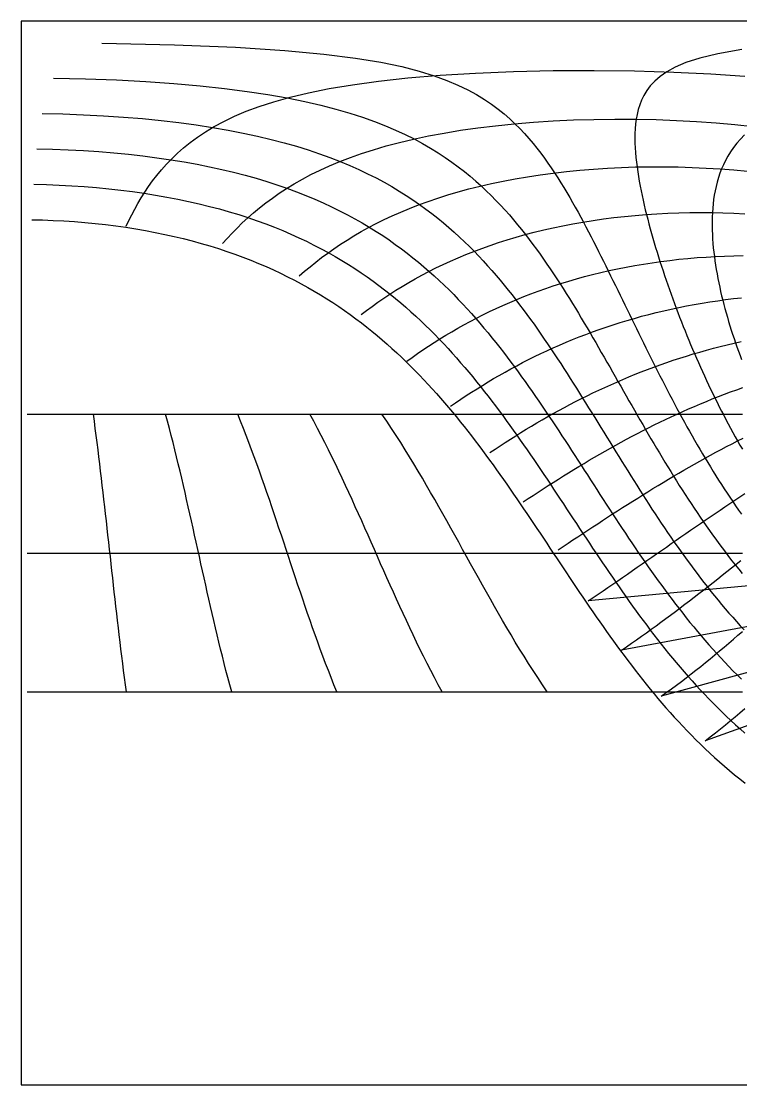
# Model space of a CAD drawing. Header units: millimetres. Extents: x -267 to 267, y -134 to 134.
# Drawn here: x -267 to -86.5, y -133.5 to 133.5 of the extents above; entities that cross this region are included whole.
import ezdxf

# ---------------------------------------------------------------- set-up
doc = ezdxf.new("R2010")
doc.units = ezdxf.units.MM
doc.layers.add('ENGRAVE', color=7, linetype='Continuous')
doc.layers.add('GUIDE', color=3, linetype='Continuous')

msp = doc.modelspace()

# ---------------------------------------------------------------- linework, layer by layer
at = {"layer": 'ENGRAVE'}
for points in [[(-246.8446, 128.0543), (-228.5931, 127.6342), (-213.2766, 126.994), (-200.9205, 126.1911), (-191.0722, 125.273), (-183.1893, 124.274), (-176.8024, 123.2178), (-171.5483, 122.1202), (-167.1572, 120.9923), (-163.4312, 119.8416), (-160.2247, 118.6735), (-157.4292, 117.4919), (-154.9635, 116.2996), (-152.7656, 115.0989), (-150.7874, 113.8914), (-148.9917, 112.6784), (-147.3489, 111.4608), (-145.8351, 110.2394), (-144.4313, 109.0151), (-143.1218, 107.7881), (-141.8938, 106.5592), (-140.7365, 105.3285), (-139.6409, 104.0964), (-138.5996, 102.8631), (-137.6061, 101.629), (-136.6549, 100.3943), (-135.7413, 99.159), (-134.8613, 97.9233), (-134.0112, 96.6875), (-133.1881, 95.4516), (-132.3891, 94.2158), (-131.6119, 92.9801), (-130.8545, 91.7446), (-130.1148, 90.5095), (-129.3913, 89.2748), (-128.6823, 88.0406), (-127.9867, 86.807), (-127.3032, 85.5741), (-126.6306, 84.3419), (-125.9679, 83.1104), (-125.3144, 81.8798), (-124.6691, 80.6501), (-124.0312, 79.4214), (-123.4001, 78.1937), (-122.7752, 76.9671), (-122.1558, 75.7417), (-121.5414, 74.5174), (-120.9315, 73.2944), (-120.3256, 72.0727), (-119.7232, 70.8523), (-119.124, 69.6333), (-118.5276, 68.4159), (-117.9336, 67.1999), (-117.3416, 65.9855), (-116.7514, 64.7727), (-116.1626, 63.5616), (-115.5749, 62.3523), (-114.9881, 61.1447), (-114.4018, 59.939), (-113.8159, 58.7352), (-113.2301, 57.5333), (-112.6442, 56.3335), (-112.0579, 55.1357), (-111.471, 53.94), (-110.8833, 52.7466), (-110.2946, 51.5554), (-109.7047, 50.3665), (-109.1134, 49.18), (-108.5206, 47.9959), (-107.926, 46.8143), (-107.3295, 45.6353), (-106.7309, 44.4589), (-106.13, 43.2852), (-105.5266, 42.1143), (-104.9207, 40.9463), (-104.3119, 39.7811), (-103.7003, 38.619), (-103.0855, 37.4599), (-102.4675, 36.3039), (-101.8461, 35.1512), (-101.2212, 34.0018), (-100.5925, 32.8557), (-99.9599, 31.7131), (-99.3233, 30.5741), (-98.6826, 29.4387), (-98.0375, 28.307), (-97.3879, 27.1791), (-96.7337, 26.0552), (-96.0747, 24.9352), (-95.4108, 23.8194), (-94.7418, 22.7077), (-94.0675, 21.6004), (-93.3879, 20.4974), (-92.7027, 19.399), (-92.0118, 18.3052), (-91.3151, 17.2161), (-90.6124, 16.1319), (-89.9035, 15.0526), (-89.1882, 13.9784), (-88.4665, 12.9094), (-87.7382, 11.8458), (-87.0031, 10.7876), (-86.261, 9.735)], [(-86.2102, 126.4508), (-92.2507, 125.3781), (-96.7653, 124.2695), (-100.2132, 123.1367), (-102.8947, 121.9869), (-105.0107, 120.8249), (-106.6991, 119.6537), (-108.0575, 118.4757), (-109.1562, 117.2924), (-110.0472, 116.1051), (-110.7697, 114.9145), (-111.3535, 113.7214), (-111.8219, 112.5264), (-112.1932, 111.3298), (-112.4822, 110.1321), (-112.7005, 108.9334), (-112.8579, 107.7341), (-112.9623, 106.5343), (-113.0203, 105.3343), (-113.0374, 104.1341), (-113.0182, 102.9339), (-112.9667, 101.7339), (-112.8863, 100.5341), (-112.7797, 99.3346), (-112.6496, 98.1355), (-112.4981, 96.9369), (-112.327, 95.7389), (-112.138, 94.5415), (-111.9324, 93.3449), (-111.7117, 92.149), (-111.4768, 90.954), (-111.2289, 89.7599), (-110.9686, 88.5667), (-110.6969, 87.3746), (-110.4144, 86.1835), (-110.1217, 84.9935), (-109.8194, 83.8047), (-109.508, 82.6172), (-109.1879, 81.4309), (-108.8595, 80.246), (-108.5232, 79.0624), (-108.1793, 77.8803), (-107.8281, 76.6996), (-107.4698, 75.5205), (-107.1047, 74.343), (-106.733, 73.1671), (-106.3548, 71.9929), (-105.9704, 70.8205), (-105.5798, 69.6498), (-105.1833, 68.481), (-104.7809, 67.3141), (-104.3727, 66.1491), (-103.9588, 64.9862), (-103.5394, 63.8253), (-103.1145, 62.6665), (-102.684, 61.51), (-102.2482, 60.3556), (-101.807, 59.2036), (-101.3605, 58.0538), (-100.9086, 56.9066), (-100.4515, 55.7617), (-99.989, 54.6195), (-99.5213, 53.4798), (-99.0483, 52.3428), (-98.5701, 51.2085), (-98.0865, 50.077), (-97.5976, 48.9483), (-97.1035, 47.8226), (-96.6039, 46.6999), (-96.099, 45.5803), (-95.5887, 44.4638), (-95.073, 43.3506), (-94.5517, 42.2406), (-94.025, 41.134), (-93.4927, 40.0308), (-92.9547, 38.9312), (-92.4111, 37.8352), (-91.8617, 36.7429), (-91.3066, 35.6544), (-90.7457, 34.5697), (-90.1788, 33.489), (-89.6059, 32.4123), (-89.0271, 31.3398), (-88.4421, 30.2715), (-87.8509, 29.2075), (-87.2534, 28.1479), (-86.6497, 27.0929), (-86.0395, 26.0425)], [(-240.6866, 82.042), (-240.0077, 83.4756), (-239.2937, 84.9065), (-238.5413, 86.3346), (-237.7471, 87.7595), (-236.9071, 89.181), (-236.0167, 90.5987), (-235.0711, 92.0122), (-234.0644, 93.421), (-232.9902, 94.8247), (-231.8412, 96.2226), (-230.6089, 97.6142), (-229.2837, 98.9985), (-227.8545, 100.3748), (-226.3084, 101.7419), (-224.6306, 103.0987), (-222.8039, 104.4436), (-220.8082, 105.775), (-218.6201, 107.0907), (-216.212, 108.3884), (-213.552, 109.6651), (-210.6025, 110.9172), (-207.3198, 112.1405), (-203.6534, 113.3295), (-199.5456, 114.4781), (-194.9315, 115.5782), (-189.741, 116.6206), (-183.9017, 117.5939), (-177.3461, 118.4845), (-170.0224, 119.2771), (-161.9106, 119.9544), (-153.0422, 120.4983), (-143.5181, 120.8918), (-133.5177, 121.1203), (-123.2886, 121.1748), (-113.1146, 121.0529), (-103.2707, 120.7598), (-93.981, 120.3068), (-85.3947, 119.7096)], [(-258.9162, 119.2415), (-250.923, 119.0657), (-243.1701, 118.7775), (-235.7505, 118.3833), (-228.7311, 117.891), (-222.1522, 117.3098), (-216.0305, 116.6487), (-210.3637, 115.9169), (-205.1358, 115.1228), (-200.3219, 114.2743), (-195.8921, 113.3781), (-191.8145, 112.4405), (-188.0571, 111.4669), (-184.5891, 110.4618), (-181.3818, 109.4292), (-178.4088, 108.3727), (-175.646, 107.2951), (-173.0719, 106.1991), (-170.6672, 105.0868), (-168.4148, 103.9602), (-166.2994, 102.821), (-164.3075, 101.6704), (-162.4271, 100.5099), (-160.6474, 99.3406), (-158.959, 98.1633), (-157.3534, 96.9789), (-155.8232, 95.7883), (-154.3616, 94.592), (-152.9626, 93.3906), (-151.6209, 92.1847), (-150.3315, 90.9748), (-149.0902, 89.7612), (-147.8929, 88.5445), (-146.7363, 87.3248), (-145.6169, 86.1026), (-144.5321, 84.8781), (-143.479, 83.6516), (-142.4553, 82.4233), (-141.4588, 81.1935), (-140.4874, 79.9624), (-139.5393, 78.7301), (-138.6129, 77.4968), (-137.7064, 76.2628), (-136.8186, 75.0281), (-135.9481, 73.7929), (-135.0935, 72.5573), (-134.2539, 71.3215), (-133.4281, 70.0856), (-132.6152, 68.8498), (-131.8142, 67.614), (-131.0242, 66.3785), (-130.2445, 65.1433), (-129.4744, 63.9086), (-128.713, 62.6743), (-127.9598, 61.4407), (-127.214, 60.2078), (-126.4752, 58.9758), (-125.7428, 57.7445), (-125.0162, 56.5143), (-124.2949, 55.2851), (-123.5784, 54.0571), (-122.8664, 52.8302), (-122.1583, 51.6047), (-121.4538, 50.3805), (-120.7525, 49.1577), (-120.0539, 47.9365), (-119.3577, 46.7169), (-118.6636, 45.499), (-117.9712, 44.2828), (-117.2803, 43.0684), (-116.5904, 41.856), (-115.9013, 40.6455), (-115.2127, 39.4371), (-114.5243, 38.2308), (-113.8358, 37.0268), (-113.147, 35.825), (-112.4575, 34.6256), (-111.7672, 33.4287), (-111.0758, 32.2343), (-110.383, 31.0426), (-109.6886, 29.8535), (-108.9923, 28.6673), (-108.2939, 27.4839), (-107.5932, 26.3036), (-106.8899, 25.1262), (-106.1838, 23.9521), (-105.4748, 22.7812), (-104.7625, 21.6136), (-104.0467, 20.4495), (-103.3272, 19.2889), (-102.6039, 18.132), (-101.8764, 16.9789), (-101.1446, 15.8295), (-100.4082, 14.6842), (-99.6671, 13.5429), (-98.9209, 12.4059), (-98.1696, 11.2731), (-97.4129, 10.1448), (-96.6505, 9.021), (-95.8822, 7.9019), (-95.1079, 6.7876), (-94.3273, 5.6782), (-93.5402, 4.5739), (-92.7463, 3.4749), (-91.9455, 2.3811), (-91.1376, 1.2929), (-90.3222, 0.2103), (-89.4992, -0.8665), (-88.6684, -1.9373), (-87.8296, -3.0021), (-86.9824, -4.0605), (-86.1268, -5.1126)], [(-261.7887, 110.3612), (-256.5739, 110.2471), (-251.4219, 110.0582), (-246.361, 109.7963), (-241.4163, 109.4638), (-236.6091, 109.0636), (-231.9561, 108.5989), (-227.4702, 108.0734), (-223.16, 107.4907), (-219.0301, 106.8547), (-215.0822, 106.169), (-211.3152, 105.4374), (-207.7256, 104.6634), (-204.3083, 103.8504), (-201.057, 103.0014), (-197.9646, 102.1196), (-195.0231, 101.2076), (-192.2247, 100.268), (-189.5611, 99.303), (-187.0244, 98.3149), (-184.6068, 97.3056), (-182.3006, 96.2769), (-180.0987, 95.2304), (-177.9942, 94.1675), (-175.9807, 93.0897), (-174.0521, 91.9982), (-172.2026, 90.8941), (-170.4271, 89.7783), (-168.7205, 88.6519), (-167.0783, 87.5158), (-165.4961, 86.3706), (-163.97, 85.2171), (-162.4962, 84.0559), (-161.0714, 82.8877), (-159.6923, 81.713), (-158.3561, 80.5323), (-157.0599, 79.3462), (-155.8011, 78.1549), (-154.5775, 76.9589), (-153.3868, 75.7587), (-152.2269, 74.5545), (-151.0959, 73.3466), (-149.9921, 72.1354), (-148.9137, 70.9212), (-147.8592, 69.7041), (-146.8271, 68.4846), (-145.8161, 67.2626), (-144.8248, 66.0386), (-143.8521, 64.8127), (-142.8969, 63.5851), (-141.958, 62.356), (-141.0344, 61.1256), (-140.1253, 59.8939), (-139.2297, 58.6613), (-138.3468, 57.4278), (-137.4757, 56.1935), (-136.6158, 54.9587), (-135.7663, 53.7234), (-134.9265, 52.4878), (-134.0958, 51.252), (-133.2735, 50.0161), (-132.4591, 48.7802), (-131.652, 47.5445), (-130.8516, 46.309), (-130.0576, 45.074), (-129.2692, 43.8393), (-128.4862, 42.6053), (-127.708, 41.3719), (-126.9342, 40.1393), (-126.1643, 38.9075), (-125.398, 37.6767), (-124.6349, 36.447), (-123.8745, 35.2185), (-123.1166, 33.9911), (-122.3607, 32.7652), (-121.6065, 31.5406), (-120.8537, 30.3176), (-120.1019, 29.0962), (-119.3508, 27.8766), (-118.6001, 26.6587), (-117.8495, 25.4428), (-117.0986, 24.2288), (-116.3472, 23.017), (-115.5949, 21.8073), (-114.8416, 20.5999), (-114.0868, 19.395), (-113.3303, 18.1925), (-112.5719, 16.9926), (-111.8112, 15.7954), (-111.0479, 14.601), (-110.2819, 13.4095), (-109.5128, 12.221), (-108.7403, 11.0356), (-107.9642, 9.8535), (-107.1842, 8.6747), (-106.4001, 7.4994), (-105.6115, 6.3277), (-104.8182, 5.1597), (-104.0199, 3.9955), (-103.2164, 2.8352), (-102.4074, 1.6791), (-101.5926, 0.5272), (-100.7717, -0.6203), (-99.9445, -1.7634), (-99.1106, -2.9018), (-98.2699, -4.0354), (-97.422, -5.164), (-96.5666, -6.2876), (-95.7035, -7.4059), (-94.8324, -8.5187), (-93.953, -9.626), (-93.0649, -10.7275), (-92.1679, -11.8231), (-91.2618, -12.9125), (-90.3462, -13.9956), (-89.4207, -15.0722), (-88.4852, -16.1421), (-87.5393, -17.2051), (-86.5827, -18.261), (-85.615, -19.3095)], [(-216.4975, 77.6985), (-215.3401, 79.0068), (-214.1342, 80.3072), (-212.8763, 81.5992), (-211.5628, 82.882), (-210.1897, 84.155), (-208.7527, 85.4173), (-207.2473, 86.6681), (-205.6683, 87.9064), (-204.0106, 89.1312), (-202.2682, 90.3413), (-200.435, 91.5354), (-198.5043, 92.7121), (-196.4689, 93.8699), (-194.3215, 95.0071), (-192.0539, 96.1217), (-189.6579, 97.2116), (-187.1247, 98.2746), (-184.4455, 99.3082), (-181.6113, 100.3096), (-178.6132, 101.2757), (-175.4427, 102.2034), (-172.0921, 103.089), (-168.5547, 103.9289), (-164.8253, 104.719), (-160.901, 105.455), (-156.7815, 106.1327), (-152.4701, 106.7476), (-147.974, 107.2952), (-143.3046, 107.7713), (-138.4787, 108.1719), (-133.5177, 108.4932), (-128.4476, 108.7323), (-123.2988, 108.8867), (-118.1047, 108.9548), (-112.9004, 108.9359), (-107.7216, 108.8302), (-102.6031, 108.6389), (-97.5768, 108.3638), (-92.6714, 108.0077), (-87.911, 107.5739), (-83.3151, 107.0663)], [(-85.5311, 104.9753), (-86.5507, 103.9271), (-87.4682, 102.8716), (-88.293, 101.8096), (-89.0337, 100.7417), (-89.6975, 99.6688), (-90.2911, 98.5914), (-90.8204, 97.51), (-91.2907, 96.4251), (-91.7067, 95.3371), (-92.0727, 94.2464), (-92.3923, 93.1535), (-92.669, 92.0584), (-92.906, 90.9617), (-93.1059, 89.8635), (-93.2713, 88.7641), (-93.4045, 87.6637), (-93.5076, 86.5626), (-93.5825, 85.4608), (-93.6307, 84.3586), (-93.6541, 83.2563), (-93.6538, 82.1538), (-93.6314, 81.0514), (-93.5879, 79.9492), (-93.5244, 78.8474), (-93.4421, 77.746), (-93.3417, 76.6453), (-93.2241, 75.5453), (-93.0902, 74.4461), (-92.9407, 73.3479), (-92.7762, 72.2507), (-92.5973, 71.1546), (-92.4046, 70.0598), (-92.1987, 68.9664), (-91.9799, 67.8744), (-91.7489, 66.7839), (-91.5059, 65.6951), (-91.2514, 64.608), (-90.9856, 63.5227), (-90.7091, 62.4392), (-90.4219, 61.3578), (-90.1246, 60.2784), (-89.8171, 59.2012), (-89.5, 58.1262), (-89.1733, 57.0535), (-88.8372, 55.9832), (-88.492, 54.9154), (-88.1378, 53.8502), (-87.7747, 52.7876), (-87.403, 51.7278), (-87.0228, 50.6708), (-86.6341, 49.6167), (-86.2371, 48.5656)], [(-263.0927, 101.4695), (-259.1629, 101.3837), (-255.2584, 101.2411), (-251.3914, 101.0426), (-247.5729, 100.7891), (-243.8134, 100.482), (-240.122, 100.1227), (-236.5068, 99.713), (-232.9743, 99.2545), (-229.53, 98.7494), (-226.1783, 98.1996), (-222.9219, 97.6072), (-219.7631, 96.9743), (-216.7025, 96.303), (-213.7404, 95.5954), (-210.8761, 94.8534), (-208.1082, 94.0792), (-205.4349, 93.2745), (-202.8539, 92.4411), (-200.3626, 91.581), (-197.958, 90.6956), (-195.6372, 89.7866), (-193.3969, 88.8555), (-191.2339, 87.9037), (-189.145, 86.9324), (-187.1268, 85.943), (-185.1762, 84.9365), (-183.29, 83.9141), (-181.465, 82.8768), (-179.6984, 81.8256), (-177.9873, 80.7612), (-176.3288, 79.6847), (-174.7204, 78.5966), (-173.1594, 77.4979), (-171.6435, 76.389), (-170.1703, 75.2708), (-168.7376, 74.1437), (-167.3434, 73.0083), (-165.9855, 71.8652), (-164.6622, 70.7148), (-163.3716, 69.5576), (-162.1121, 68.394), (-160.8819, 67.2245), (-159.6797, 66.0493), (-158.5038, 64.869), (-157.353, 63.6837), (-156.2259, 62.4938), (-155.1212, 61.2996), (-154.0379, 60.1015), (-152.9747, 58.8996), (-151.9306, 57.6942), (-150.9046, 56.4857), (-149.8957, 55.274), (-148.903, 54.0597), (-147.9257, 52.8427), (-146.9628, 51.6233), (-146.0136, 50.4018), (-145.0773, 49.1783), (-144.1533, 47.9529), (-143.2407, 46.7258), (-142.339, 45.4973), (-141.4474, 44.2674), (-140.5654, 43.0363), (-139.6925, 41.8041), (-138.8279, 40.571), (-137.9713, 39.3372), (-137.1219, 38.1027), (-136.2795, 36.8676), (-135.4434, 35.6322), (-134.6131, 34.3965), (-133.7883, 33.1607), (-132.9685, 31.9248), (-132.1533, 30.6889), (-131.3421, 29.4533), (-130.5348, 28.218), (-129.7307, 26.9831), (-128.9296, 25.7487), (-128.131, 24.5149), (-127.3347, 23.2819), (-126.5401, 22.0497), (-125.7471, 20.8184), (-124.9552, 19.5882), (-124.1641, 18.3592), (-123.3734, 17.1314), (-122.5829, 15.905), (-121.7921, 14.68), (-121.0008, 13.4567), (-120.2087, 12.235), (-119.4154, 11.0152), (-118.6206, 9.7972), (-117.8239, 8.5813), (-117.0252, 7.3674), (-116.224, 6.1559), (-115.4201, 4.9467), (-114.6131, 3.7399), (-113.8028, 2.5358), (-112.9887, 1.3344), (-112.1707, 0.1358), (-111.3484, -1.0599), (-110.5214, -2.2524), (-109.6896, -3.4417), (-108.8524, -4.6277), (-108.0097, -5.8101), (-107.161, -6.989), (-106.3062, -8.164), (-105.4448, -9.3351), (-104.5765, -10.5022), (-103.7009, -11.665), (-102.8178, -12.8234), (-101.9268, -13.9773), (-101.0275, -15.1264), (-100.1196, -16.2706), (-99.2028, -17.4098), (-98.2766, -18.5437), (-97.3407, -19.6721), (-96.3947, -20.7949), (-95.4383, -21.9118), (-94.4711, -23.0227), (-93.4926, -24.1273), (-92.5026, -25.2254), (-91.5005, -26.3168), (-90.4861, -27.4012), (-89.4588, -28.4785), (-88.4183, -29.5483), (-87.3642, -30.6104), (-86.2961, -31.6645)], [(-197.282, 69.5659), (-195.9389, 70.7368), (-194.5547, 71.8967), (-193.1274, 73.0451), (-191.655, 74.1813), (-190.1351, 75.3045), (-188.5655, 76.414), (-186.9439, 77.5089), (-185.2678, 78.5883), (-183.5348, 79.6513), (-181.7423, 80.6968), (-179.8876, 81.7238), (-177.9683, 82.7312), (-175.9817, 83.7177), (-173.9251, 84.682), (-171.7961, 85.6228), (-169.5921, 86.5388), (-167.311, 87.4282), (-164.9505, 88.2897), (-162.5088, 89.1215), (-159.9842, 89.922), (-157.3756, 90.6893), (-154.6822, 91.4216), (-151.9037, 92.1172), (-149.0405, 92.774), (-146.0936, 93.3902), (-143.0648, 93.9638), (-139.9567, 94.493), (-136.7729, 94.9759), (-133.5177, 95.4108), (-130.1966, 95.796), (-126.8159, 96.1299), (-123.3828, 96.4112), (-119.9053, 96.6387), (-116.3924, 96.8113), (-112.8534, 96.9283), (-109.2983, 96.9891), (-105.7372, 96.9935), (-102.1805, 96.9414), (-98.6384, 96.8331), (-95.1208, 96.669), (-91.6373, 96.45), (-88.1968, 96.1769), (-84.8074, 95.8511)], [(-263.8501, 92.5738), (-260.6713, 92.5044), (-257.5052, 92.389), (-254.3582, 92.228), (-251.2361, 92.022), (-248.1445, 91.7715), (-245.0886, 91.4774), (-242.0733, 91.1407), (-239.1029, 90.7623), (-236.1812, 90.3433), (-233.3116, 89.885), (-230.4968, 89.3886), (-227.7391, 88.8553), (-225.0404, 88.2865), (-222.4021, 87.6836), (-219.8251, 87.0479), (-217.31, 86.3807), (-214.8568, 85.6834), (-212.4655, 84.9573), (-210.1356, 84.2037), (-207.8665, 83.4239), (-205.6572, 82.6191), (-203.5066, 81.7905), (-201.4136, 80.9393), (-199.3766, 80.0666), (-197.3943, 79.1734), (-195.4652, 78.2609), (-193.5875, 77.3299), (-191.7598, 76.3813), (-189.9802, 75.4162), (-188.2472, 74.4354), (-186.5591, 73.4396), (-184.9142, 72.4297), (-183.3109, 71.4063), (-181.7476, 70.3702), (-180.2227, 69.3221), (-178.7347, 68.2625), (-177.2821, 67.192), (-175.8634, 66.1113), (-174.4772, 65.0209), (-173.1221, 63.9212), (-171.7968, 62.8127), (-170.5, 61.6959), (-169.2306, 60.5713), (-167.9872, 59.4392), (-166.7688, 58.3001), (-165.5743, 57.1543), (-164.4025, 56.0021), (-163.2525, 54.844), (-162.1233, 53.6801), (-161.014, 52.5109), (-159.9235, 51.3366), (-158.8511, 50.1575), (-157.7959, 48.9739), (-156.7571, 47.786), (-155.734, 46.594), (-154.7257, 45.3982), (-153.7315, 44.1988), (-152.7508, 42.996), (-151.7829, 41.7901), (-150.8271, 40.5811), (-149.8829, 39.3694), (-148.9495, 38.155), (-148.0265, 36.9383), (-147.1132, 35.7192), (-146.2092, 34.4981), (-145.3138, 33.275), (-144.4266, 32.0501), (-143.5471, 30.8235), (-142.6748, 29.5955), (-141.8093, 28.3661), (-140.95, 27.1355), (-140.0966, 25.9038), (-139.2485, 24.6711), (-138.4055, 23.4376), (-137.567, 22.2035), (-136.7326, 20.9687), (-135.9021, 19.7335), (-135.0749, 18.4979), (-134.2507, 17.2621), (-133.4291, 16.0262), (-132.6098, 14.7903), (-131.7924, 13.5546), (-130.9766, 12.3191), (-130.1619, 11.0839), (-129.348, 9.8492), (-128.5346, 8.6151), (-127.7214, 7.3817), (-126.908, 6.1491), (-126.094, 4.9174), (-125.2791, 3.6868), (-124.463, 2.4573), (-123.6454, 1.229), (-122.8258, 0.0022), (-122.004, -1.2232), (-121.1797, -2.447), (-120.3524, -3.669), (-119.5219, -4.8891), (-118.6877, -6.1073), (-117.8496, -7.3234), (-117.0073, -8.5372), (-116.1602, -9.7487), (-115.3082, -10.9576), (-114.4508, -12.1639), (-113.5876, -13.3674), (-112.7183, -14.568), (-111.8426, -15.7656), (-110.96, -16.9599), (-110.0701, -18.1508), (-109.1726, -19.3382), (-108.2671, -20.5218), (-107.3531, -21.7016), (-106.4303, -22.8774), (-105.4981, -24.0489), (-104.5563, -25.2161), (-103.6043, -26.3786), (-102.6416, -27.5363), (-101.668, -28.689), (-100.6828, -29.8365), (-99.6856, -30.9786), (-98.6759, -32.115), (-97.6532, -33.2456), (-96.6171, -34.37), (-95.5669, -35.488), (-94.5022, -36.5994), (-93.4225, -37.7039), (-92.3271, -38.8012), (-91.2156, -39.891), (-90.0873, -40.973), (-88.9418, -42.047), (-87.7783, -43.1125), (-86.5964, -44.1694), (-85.3953, -45.2171)], [(-181.7589, 59.849), (-180.3769, 60.8991), (-178.9649, 61.938), (-177.5219, 62.9649), (-176.0469, 63.9793), (-174.5388, 64.9807), (-172.9964, 65.9684), (-171.4188, 66.9418), (-169.8046, 67.9002), (-168.153, 68.8429), (-166.4628, 69.7693), (-164.733, 70.6784), (-162.9624, 71.5697), (-161.1503, 72.4422), (-159.2956, 73.295), (-157.3975, 74.1275), (-155.4552, 74.9385), (-153.468, 75.7273), (-151.4354, 76.4928), (-149.3568, 77.2342), (-147.2321, 77.9503), (-145.0609, 78.6402), (-142.8434, 79.3029), (-140.5798, 79.9373), (-138.2705, 80.5425), (-135.9162, 81.1173), (-133.5177, 81.6608), (-131.0763, 82.172), (-128.5934, 82.6498), (-126.0707, 83.0932), (-123.5102, 83.5015), (-120.9143, 83.8736), (-118.2855, 84.2088), (-115.6266, 84.5063), (-112.9409, 84.7654), (-110.2316, 84.9855), (-107.5024, 85.1659), (-104.757, 85.3064), (-101.9994, 85.4065), (-99.2337, 85.466), (-96.4639, 85.4847), (-93.6943, 85.4626), (-90.9291, 85.3997), (-88.1723, 85.2962), (-85.4282, 85.1523)], [(-264.354, 83.6763), (-261.6764, 83.6179), (-259.0061, 83.5206), (-256.3467, 83.3848), (-253.7018, 83.2108), (-251.0747, 82.9988), (-248.4686, 82.7495), (-245.8866, 82.4634), (-243.3314, 82.141), (-240.8056, 81.7832), (-238.3115, 81.3906), (-235.8515, 80.964), (-233.4272, 80.5042), (-231.0403, 80.0122), (-228.6923, 79.4888), (-226.3842, 78.9349), (-224.1171, 78.3515), (-221.8916, 77.7396), (-219.7083, 77.0999), (-217.5674, 76.4336), (-215.4691, 75.7416), (-213.4135, 75.0247), (-211.4003, 74.2839), (-209.4291, 73.5202), (-207.4997, 72.7343), (-205.6115, 71.9273), (-203.7639, 71.0999), (-201.9561, 70.2529), (-200.1875, 69.3872), (-198.4572, 68.5035), (-196.7643, 67.6026), (-195.1079, 66.6852), (-193.4872, 65.752), (-191.9011, 64.8037), (-190.3487, 63.8409), (-188.8291, 62.8643), (-187.3412, 61.8744), (-185.884, 60.8719), (-184.4566, 59.8572), (-183.0581, 58.831), (-181.6874, 57.7937), (-180.3436, 56.7457), (-179.0258, 55.6877), (-177.7331, 54.62), (-176.4646, 53.543), (-175.2194, 52.4572), (-173.9967, 51.3629), (-172.7956, 50.2605), (-171.6153, 49.1504), (-170.455, 48.033), (-169.3139, 46.9085), (-168.1914, 45.7772), (-167.0866, 44.6396), (-165.9989, 43.4958), (-164.9275, 42.3461), (-163.8718, 41.1909), (-162.8312, 40.0304), (-161.8049, 38.8647), (-160.7924, 37.6943), (-159.7931, 36.5192), (-158.8065, 35.3397), (-157.8318, 34.156), (-156.8687, 32.9684), (-155.9165, 31.777), (-154.9747, 30.582), (-154.0428, 29.3836), (-153.1204, 28.1819), (-152.207, 26.9773), (-151.302, 25.7697), (-150.405, 24.5594), (-149.5156, 23.3466), (-148.6333, 22.1313), (-147.7577, 20.9138), (-146.8884, 19.6942), (-146.025, 18.4726), (-145.167, 17.2491), (-144.3141, 16.024), (-143.4659, 14.7973), (-142.622, 13.5691), (-141.782, 12.3397), (-140.9456, 11.109), (-140.1123, 9.8773), (-139.2819, 8.6447), (-138.4539, 7.4113), (-137.628, 6.1771), (-136.8038, 4.9424), (-135.9811, 3.7072), (-135.1594, 2.4717), (-134.3384, 1.2359), (-133.5177, 0), (-132.697, -1.2359), (-131.876, -2.4717), (-131.0543, -3.7072), (-130.2315, -4.9424), (-129.4074, -6.1771), (-128.5815, -7.4113), (-127.7535, -8.6447), (-126.923, -9.8773), (-126.0898, -11.109), (-125.2533, -12.3397), (-124.4134, -13.5691), (-123.5694, -14.7973), (-122.7212, -16.024), (-121.8684, -17.2491), (-121.0104, -18.4726), (-120.147, -19.6942), (-119.2777, -20.9138), (-118.4021, -22.1313), (-117.5198, -23.3466), (-116.6304, -24.5594), (-115.7334, -25.7697), (-114.8284, -26.9773), (-113.9149, -28.1819), (-112.9925, -29.3836), (-112.0607, -30.582), (-111.1189, -31.777), (-110.1667, -32.9684), (-109.2035, -34.156), (-108.2289, -35.3397), (-107.2422, -36.5192), (-106.2429, -37.6943), (-105.2305, -38.8647), (-104.2042, -40.0304), (-103.1636, -41.1909), (-102.1079, -42.3461), (-101.0365, -43.4958), (-99.9488, -44.6396), (-98.844, -45.7772), (-97.7214, -46.9085), (-96.5804, -48.033), (-95.4201, -49.1504), (-94.2398, -50.2605), (-93.0387, -51.3629), (-91.816, -52.4572), (-90.5708, -53.543), (-89.3023, -54.62), (-88.0096, -55.6877), (-86.6918, -56.7457), (-85.348, -57.7937)], [(-170.3053, 48.1424), (-168.966, 49.1082), (-167.6068, 50.0643), (-166.2271, 51.0101), (-164.8264, 51.9454), (-163.404, 52.8696), (-161.9594, 53.7824), (-160.4921, 54.6833), (-159.0014, 55.5719), (-157.4868, 56.4476), (-155.9478, 57.31), (-154.3838, 58.1586), (-152.7943, 58.9929), (-151.1789, 59.8123), (-149.5371, 60.6163), (-147.8685, 61.4044), (-146.1727, 62.176), (-144.4494, 62.9305), (-142.6982, 63.6673), (-140.9189, 64.3858), (-139.1113, 65.0854), (-137.2752, 65.7655), (-135.4107, 66.4255), (-133.5177, 67.0647), (-131.5963, 67.6825), (-129.6466, 68.2783), (-127.669, 68.8515), (-125.6637, 69.4013), (-123.6312, 69.9272), (-121.5721, 70.4285), (-119.487, 70.9047), (-117.3767, 71.3551), (-115.2421, 71.7791), (-113.0841, 72.1763), (-110.9039, 72.546), (-108.7027, 72.8877), (-106.4818, 73.201), (-104.2426, 73.4853), (-101.9867, 73.7403), (-99.7158, 73.9656), (-97.4315, 74.1607), (-95.1356, 74.3255), (-92.8301, 74.4597), (-90.5168, 74.5629), (-88.1977, 74.6352), (-85.875, 74.6763)], [(-159.3188, 36.8487), (-158.0127, 37.7448), (-156.6935, 38.633), (-155.3609, 39.513), (-154.0144, 40.3846), (-152.6536, 41.2474), (-151.2784, 42.1011), (-149.8881, 42.9455), (-148.4827, 43.78), (-147.0616, 44.6046), (-145.6245, 45.4186), (-144.1712, 46.222), (-142.7013, 47.0142), (-141.2145, 47.7949), (-139.7106, 48.5637), (-138.1891, 49.3203), (-136.65, 50.0643), (-135.0929, 50.7952), (-133.5177, 51.5127), (-131.9241, 52.2164), (-130.312, 52.9059), (-128.6812, 53.5807), (-127.0316, 54.2404), (-125.3631, 54.8847), (-123.6757, 55.513), (-121.9694, 56.125), (-120.2441, 56.7201), (-118.5, 57.2981), (-116.7371, 57.8585), (-114.9556, 58.4007), (-113.1557, 58.9245), (-111.3376, 59.4294), (-109.5016, 59.9149), (-107.648, 60.3806), (-105.7773, 60.8262), (-103.8898, 61.2512), (-101.9861, 61.6552), (-100.0668, 62.0379), (-98.1323, 62.3989), (-96.1834, 62.7379), (-94.2208, 63.0544), (-92.2452, 63.3482), (-90.2575, 63.619), (-88.2585, 63.8665), (-86.2491, 64.0904)], [(-149.3983, 25.238), (-148.1242, 26.0872), (-146.8421, 26.931), (-145.5517, 27.7689), (-144.2526, 28.6009), (-142.9447, 29.4266), (-141.6276, 30.2459), (-140.301, 31.0585), (-138.9648, 31.8641), (-137.6186, 32.6625), (-136.2622, 33.4534), (-134.8953, 34.2366), (-133.5177, 35.0118), (-132.1291, 35.7787), (-130.7293, 36.5372), (-129.3181, 37.2868), (-127.8953, 38.0273), (-126.4606, 38.7585), (-125.0138, 39.48), (-123.5547, 40.1916), (-122.0832, 40.8929), (-120.599, 41.5837), (-119.102, 42.2636), (-117.5921, 42.9324), (-116.0691, 43.5898), (-114.5329, 44.2353), (-112.9834, 44.8688), (-111.4205, 45.4899), (-109.8442, 46.0983), (-108.2543, 46.6936), (-106.6509, 47.2756), (-105.034, 47.8439), (-103.4035, 48.3982), (-101.7595, 48.9382), (-100.1021, 49.4636), (-98.4314, 49.974), (-96.7475, 50.4691), (-95.0504, 50.9486), (-93.3405, 51.4123), (-91.6178, 51.8597), (-89.8826, 52.2906), (-88.1352, 52.7047), (-86.3759, 53.1017)], [(170.3053, 48.1424), (-95.4101, -47.1671), (-94.1088, -46.1828), (-92.8257, -45.1898), (-91.5601, -44.1885), (-90.3116, -43.1791), (-89.0796, -42.162), (-87.8634, -41.1376), (-86.6626, -40.1061), (-85.4767, -39.0678)], [(-141.064, 12.8178), (-139.8169, 13.6443), (-138.5659, 14.4678), (-137.3107, 15.2882), (-136.0511, 16.1054), (-134.7868, 16.9191), (-133.5177, 17.7291), (-132.2434, 18.5353), (-130.9638, 19.3374), (-129.6786, 20.1353), (-128.3876, 20.9288), (-127.0906, 21.7175), (-125.7872, 22.5014), (-124.4773, 23.2803), (-123.1607, 24.0538), (-121.8372, 24.8219), (-120.5064, 25.5842), (-119.1683, 26.3407), (-117.8225, 27.0909), (-116.4689, 27.8348), (-115.1073, 28.5721), (-113.7374, 29.3025), (-112.3591, 30.0259), (-110.9722, 30.742), (-109.5764, 31.4505), (-108.1717, 32.1513), (-106.7577, 32.8441), (-105.3344, 33.5285), (-103.9016, 34.2045), (-102.4591, 34.8717), (-101.0068, 35.5299), (-99.5446, 36.1788), (-98.0722, 36.8183), (-96.5897, 37.4479), (-95.0968, 38.0674), (-93.5936, 38.6767), (-92.0799, 39.2754), (-90.5556, 39.8633), (-89.0206, 40.4401), (-87.4751, 41.0055), (-85.9188, 41.5592)], [(-265.5518, 34.863), (-264.0683, 34.863), (-262.5848, 34.863), (-261.1013, 34.863), (-259.6177, 34.863), (-258.1342, 34.863), (-256.6507, 34.863), (-255.1671, 34.863), (-253.6836, 34.863), (-252.2001, 34.863), (-250.7165, 34.863), (-249.233, 34.863), (-247.7495, 34.863), (-246.266, 34.863), (-244.7824, 34.863), (-243.2989, 34.863), (-241.8154, 34.863), (-240.3318, 34.863), (-238.8483, 34.863), (-237.3648, 34.863), (-235.8812, 34.863), (-234.3977, 34.863), (-232.9142, 34.863), (-231.4307, 34.863), (-229.9471, 34.863), (-228.4636, 34.863), (-226.9801, 34.863), (-225.4965, 34.863), (-224.013, 34.863), (-222.5295, 34.863), (-221.0459, 34.863), (-219.5624, 34.863), (-218.0789, 34.863), (-216.5954, 34.863), (-215.1118, 34.863), (-213.6283, 34.863), (-212.1448, 34.863), (-210.6612, 34.863), (-209.1777, 34.863), (-207.6942, 34.863), (-206.2107, 34.863), (-204.7271, 34.863), (-203.2436, 34.863), (-201.7601, 34.863), (-200.2765, 34.863), (-198.793, 34.863), (-197.3095, 34.863), (-195.8259, 34.863), (-194.3424, 34.863), (-192.8589, 34.863), (-191.3754, 34.863), (-189.8918, 34.863), (-188.4083, 34.863), (-186.9248, 34.863), (-185.4412, 34.863), (-183.9577, 34.863), (-182.4742, 34.863), (-180.9906, 34.863), (-179.5071, 34.863), (-178.0236, 34.863), (-176.5401, 34.863), (-175.0565, 34.863), (-173.573, 34.863), (-172.0895, 34.863), (-170.6059, 34.863), (-169.1224, 34.863), (-167.6389, 34.863), (-166.1553, 34.863), (-164.6718, 34.863), (-163.1883, 34.863), (-161.7048, 34.863), (-160.2212, 34.863), (-158.7377, 34.863), (-157.2542, 34.863), (-155.7706, 34.863), (-154.2871, 34.863), (-152.8036, 34.863), (-151.32, 34.863), (-149.8365, 34.863), (-148.353, 34.863), (-146.8695, 34.863), (-145.3859, 34.863), (-143.9024, 34.863), (-142.4189, 34.863), (-140.9353, 34.863), (-139.4518, 34.863), (-137.9683, 34.863), (-136.4847, 34.863), (-135.0012, 34.863), (-133.5177, 34.863), (-132.0342, 34.863), (-130.5506, 34.863), (-129.0671, 34.863), (-127.5836, 34.863), (-126.1, 34.863), (-124.6165, 34.863), (-123.133, 34.863), (-121.6494, 34.863), (-120.1659, 34.863), (-118.6824, 34.863), (-117.1989, 34.863), (-115.7153, 34.863), (-114.2318, 34.863), (-112.7483, 34.863), (-111.2647, 34.863), (-109.7812, 34.863), (-108.2977, 34.863), (-106.8142, 34.863), (-105.3306, 34.863), (-103.8471, 34.863), (-102.3636, 34.863), (-100.88, 34.863), (-99.3965, 34.863), (-97.913, 34.863), (-96.4294, 34.863), (-94.9459, 34.863), (-93.4624, 34.863), (-91.9789, 34.863), (-90.4953, 34.863), (-89.0118, 34.863), (-87.5283, 34.863), (-86.0447, 34.863)], [(-240.6334, -34.863), (-240.8763, -33.0751), (-241.1139, -31.2873), (-241.3466, -29.4994), (-241.575, -27.7116), (-241.7992, -25.9237), (-242.0198, -24.1359), (-242.237, -22.348), (-242.4512, -20.5602), (-242.6627, -18.7724), (-242.8717, -16.9845), (-243.0785, -15.1967), (-243.2833, -13.4088), (-243.4865, -11.621), (-243.6883, -9.8331), (-243.8888, -8.0453), (-244.0884, -6.2575), (-244.2872, -4.4696), (-244.4855, -2.6818), (-244.6835, -0.8939), (-244.8814, 0.8939), (-245.0793, 2.6818), (-245.2776, 4.4696), (-245.4764, 6.2575), (-245.676, 8.0453), (-245.8766, 9.8331), (-246.0783, 11.621), (-246.2815, 13.4088), (-246.4864, 15.1967), (-246.6932, 16.9845), (-246.9022, 18.7724), (-247.1136, 20.5602), (-247.3278, 22.348), (-247.545, 24.1359), (-247.7656, 25.9237), (-247.9899, 27.7116), (-248.2182, 29.4994), (-248.451, 31.2873), (-248.6886, 33.0751), (-248.9315, 34.863)], [(-214.2313, -34.863), (-214.7172, -33.0751), (-215.1924, -31.2873), (-215.6579, -29.4994), (-216.1146, -27.7116), (-216.5631, -25.9237), (-217.0043, -24.1359), (-217.4387, -22.348), (-217.8671, -20.5602), (-218.29, -18.7724), (-218.7079, -16.9845), (-219.1215, -15.1967), (-219.5313, -13.4088), (-219.9377, -11.621), (-220.3412, -9.8331), (-220.7423, -8.0453), (-221.1415, -6.2575), (-221.5391, -4.4696), (-221.9357, -2.6818), (-222.3316, -0.8939), (-222.7273, 0.8939), (-223.1233, 2.6818), (-223.5198, 4.4696), (-223.9175, 6.2575), (-224.3166, 8.0453), (-224.7177, 9.8331), (-225.1213, 11.621), (-225.5277, 13.4088), (-225.9374, 15.1967), (-226.351, 16.9845), (-226.769, 18.7724), (-227.1919, 20.5602), (-227.6203, 22.348), (-228.0547, 24.1359), (-228.4959, 25.9237), (-228.9444, 27.7116), (-229.4011, 29.4994), (-229.8666, 31.2873), (-230.3418, 33.0751), (-230.8276, 34.863)], [(-187.8293, -34.863), (-188.5581, -33.0751), (-189.2709, -31.2873), (-189.9692, -29.4994), (-190.6541, -27.7116), (-191.327, -25.9237), (-191.9887, -24.1359), (-192.6404, -22.348), (-193.2829, -20.5602), (-193.9173, -18.7724), (-194.5442, -16.9845), (-195.1646, -15.1967), (-195.7793, -13.4088), (-196.3888, -11.621), (-196.9941, -9.8331), (-197.5958, -8.0453), (-198.1945, -6.2575), (-198.791, -4.4696), (-199.3859, -2.6818), (-199.9797, -0.8939), (-200.5733, 0.8939), (-201.1672, 2.6818), (-201.7621, 4.4696), (-202.3585, 6.2575), (-202.9573, 8.0453), (-203.5589, 9.8331), (-204.1642, 11.621), (-204.7738, 13.4088), (-205.3884, 15.1967), (-206.0088, 16.9845), (-206.6358, 18.7724), (-207.2701, 20.5602), (-207.9127, 22.348), (-208.5644, 24.1359), (-209.2261, 25.9237), (-209.8989, 27.7116), (-210.5839, 29.4994), (-211.2822, 31.2873), (-211.995, 33.0751), (-212.7237, 34.863)], [(-161.4273, -34.863), (-162.399, -33.0751), (-163.3494, -31.2873), (-164.2804, -29.4994), (-165.1937, -27.7116), (-166.0908, -25.9237), (-166.9731, -24.1359), (-167.842, -22.348), (-168.6988, -20.5602), (-169.5446, -18.7724), (-170.3805, -16.9845), (-171.2077, -15.1967), (-172.0272, -13.4088), (-172.84, -11.621), (-173.647, -9.8331), (-174.4493, -8.0453), (-175.2476, -6.2575), (-176.0429, -4.4696), (-176.836, -2.6818), (-177.6279, -0.8939), (-178.4193, 0.8939), (-179.2112, 2.6818), (-180.0043, 4.4696), (-180.7996, 6.2575), (-181.5979, 8.0453), (-182.4001, 9.8331), (-183.2072, 11.621), (-184.02, 13.4088), (-184.8395, 15.1967), (-185.6667, 16.9845), (-186.5026, 18.7724), (-187.3484, 20.5602), (-188.2051, 22.348), (-189.074, 24.1359), (-189.9563, 25.9237), (-190.8534, 27.7116), (-191.7667, 29.4994), (-192.6978, 31.2873), (-193.6482, 33.0751), (-194.6199, 34.863)], [(-135.0253, -34.863), (-136.2398, -33.0751), (-137.4279, -31.2873), (-138.5917, -29.4994), (-139.7333, -27.7116), (-140.8547, -25.9237), (-141.9576, -24.1359), (-143.0437, -22.348), (-144.1146, -20.5602), (-145.1718, -18.7724), (-146.2168, -16.9845), (-147.2508, -15.1967), (-148.2752, -13.4088), (-149.2912, -11.621), (-150.3, -9.8331), (-151.3027, -8.0453), (-152.3006, -6.2575), (-153.2947, -4.4696), (-154.2862, -2.6818), (-155.276, -0.8939), (-156.2653, 0.8939), (-157.2551, 2.6818), (-158.2465, 4.4696), (-159.2406, 6.2575), (-160.2385, 8.0453), (-161.2413, 9.8331), (-162.2501, 11.621), (-163.2661, 13.4088), (-164.2905, 15.1967), (-165.3245, 16.9845), (-166.3694, 18.7724), (-167.4266, 20.5602), (-168.4976, 22.348), (-169.5837, 24.1359), (-170.6866, 25.9237), (-171.8079, 27.7116), (-172.9496, 29.4994), (-174.1134, 31.2873), (-175.3014, 33.0751), (-176.516, 34.863)], [(159.3188, 36.8487), (-106.4232, -35.9451), (-105.1423, -35.0341), (-103.8733, -34.1162), (-102.6159, -33.1915), (-101.3698, -32.2603), (-100.1346, -31.3229), (-98.9098, -30.3795), (-97.6953, -29.4303), (-96.4905, -28.4757), (-95.2951, -27.5158), (-94.1087, -26.5509), (-92.9311, -25.5811), (-91.7617, -24.6068), (-90.6004, -23.6281), (-89.4466, -22.6453), (-88.3002, -21.6585), (-87.1607, -20.6679), (-86.0277, -19.6738)], [(-132.2817, 0.8206), (-131.0456, 1.641), (-129.8089, 2.4611), (-128.5716, 3.2806), (-127.3334, 4.0995), (-126.094, 4.9174), (-124.8532, 5.7344), (-123.6108, 6.5501), (-122.3666, 7.3644), (-121.1203, 8.1771), (-119.8717, 8.9881), (-118.6206, 9.7972), (-117.3667, 10.6042), (-116.1098, 11.4088), (-114.8497, 12.211), (-113.5862, 13.0106), (-112.319, 13.8073), (-111.0479, 14.601), (-109.7727, 15.3914), (-108.4932, 16.1785), (-107.2091, 16.962), (-105.9202, 17.7417), (-104.6263, 18.5174), (-103.3272, 19.2889), (-102.0227, 20.0561), (-100.7125, 20.8187), (-99.3964, 21.5766), (-98.0742, 22.3294), (-96.7458, 23.0771), (-95.4108, 23.8194), (-94.0691, 24.5561), (-92.7206, 25.2869), (-91.3649, 26.0118), (-90.002, 26.7304), (-88.6315, 27.4425), (-87.2534, 28.1479), (-85.8675, 28.8465)], [(149.3983, 25.238), (-116.3709, -24.3834), (-115.1121, -23.5238), (-113.8606, -22.6592), (-112.6161, -21.79), (-111.3782, -20.9164), (-110.1467, -20.0385), (-108.9214, -19.1566), (-107.7018, -18.2709), (-106.4878, -17.3816), (-105.2791, -16.4888), (-104.0753, -15.5927), (-102.8763, -14.6937), (-101.6817, -13.7917), (-100.4912, -12.8871), (-99.3046, -11.98), (-98.1217, -11.0707), (-96.942, -10.1592), (-95.7653, -9.2458), (-94.5914, -8.3306), (-93.42, -7.4138), (-92.2509, -6.4957), (-91.0836, -5.5763), (-89.918, -4.6559), (-88.7538, -3.7346), (-87.5907, -2.8126), (-86.4284, -1.8901)], [(141.064, 12.8178), (-124.7279, -11.9887), (-123.4879, -11.1571), (-122.2512, -10.3231), (-121.0173, -9.4869), (-119.7863, -8.6488), (-118.5576, -7.8088), (-117.3313, -6.9673), (-116.1069, -6.1243), (-114.8842, -5.2801), (-113.6631, -4.4347), (-112.4433, -3.5885), (-111.2244, -2.7415), (-110.0064, -1.8939), (-108.7889, -1.046), (-107.5717, -0.1978), (-106.3546, 0.6504), (-105.1372, 1.4985), (-103.9195, 2.3462), (-102.701, 3.1935), (-101.4817, 4.0401), (-100.2612, 4.8859), (-99.0393, 5.7307), (-97.8158, 6.5743), (-96.5903, 7.4165), (-95.3628, 8.2572), (-94.1329, 9.0962), (-92.9004, 9.9333), (-91.665, 10.7684), (-90.4266, 11.6011), (-89.1848, 12.4314), (-87.9394, 13.2592), (-86.6902, 14.0841), (-85.437, 14.906)], [(-265.5518, 0), (-264.0683, 0), (-262.5848, 0), (-261.1013, 0), (-259.6177, 0), (-258.1342, 0), (-256.6507, 0), (-255.1671, 0), (-253.6836, 0), (-252.2001, 0), (-250.7165, 0), (-249.233, 0), (-247.7495, 0), (-246.266, 0), (-244.7824, 0), (-243.2989, 0), (-241.8154, 0), (-240.3318, 0), (-238.8483, 0), (-237.3648, 0), (-235.8812, 0), (-234.3977, 0), (-232.9142, 0), (-231.4307, 0), (-229.9471, 0), (-228.4636, 0), (-226.9801, 0), (-225.4965, 0), (-224.013, 0), (-222.5295, 0), (-221.0459, 0), (-219.5624, 0), (-218.0789, 0), (-216.5954, 0), (-215.1118, 0), (-213.6283, 0), (-212.1448, 0), (-210.6612, 0), (-209.1777, 0), (-207.6942, 0), (-206.2107, 0), (-204.7271, 0), (-203.2436, 0), (-201.7601, 0), (-200.2765, 0), (-198.793, 0), (-197.3095, 0), (-195.8259, 0), (-194.3424, 0), (-192.8589, 0), (-191.3754, 0), (-189.8918, 0), (-188.4083, 0), (-186.9248, 0), (-185.4412, 0), (-183.9577, 0), (-182.4742, 0), (-180.9906, 0), (-179.5071, 0), (-178.0236, 0), (-176.5401, 0), (-175.0565, 0), (-173.573, 0), (-172.0895, 0), (-170.6059, 0), (-169.1224, 0), (-167.6389, 0), (-166.1553, 0), (-164.6718, 0), (-163.1883, 0), (-161.7048, 0), (-160.2212, 0), (-158.7377, 0), (-157.2542, 0), (-155.7706, 0), (-154.2871, 0), (-152.8036, 0), (-151.32, 0), (-149.8365, 0), (-148.353, 0), (-146.8695, 0), (-145.3859, 0), (-143.9024, 0), (-142.4189, 0), (-140.9353, 0), (-139.4518, 0), (-137.9683, 0), (-136.4847, 0), (-135.0012, 0), (-133.5177, 0), (-132.0342, 0), (-130.5506, 0), (-129.0671, 0), (-127.5836, 0), (-126.1, 0), (-124.6165, 0), (-123.133, 0), (-121.6494, 0), (-120.1659, 0), (-118.6824, 0), (-117.1989, 0), (-115.7153, 0), (-114.2318, 0), (-112.7483, 0), (-111.2647, 0), (-109.7812, 0), (-108.2977, 0), (-106.8142, 0), (-105.3306, 0), (-103.8471, 0), (-102.3636, 0), (-100.88, 0), (-99.3965, 0), (-97.913, 0), (-96.4294, 0), (-94.9459, 0), (-93.4624, 0), (-91.9789, 0), (-90.4953, 0), (-89.0118, 0), (-87.5283, 0), (-86.0447, 0)], [(-265.5518, -34.863), (-264.0683, -34.863), (-262.5848, -34.863), (-261.1013, -34.863), (-259.6177, -34.863), (-258.1342, -34.863), (-256.6507, -34.863), (-255.1671, -34.863), (-253.6836, -34.863), (-252.2001, -34.863), (-250.7165, -34.863), (-249.233, -34.863), (-247.7495, -34.863), (-246.266, -34.863), (-244.7824, -34.863), (-243.2989, -34.863), (-241.8154, -34.863), (-240.3318, -34.863), (-238.8483, -34.863), (-237.3648, -34.863), (-235.8812, -34.863), (-234.3977, -34.863), (-232.9142, -34.863), (-231.4307, -34.863), (-229.9471, -34.863), (-228.4636, -34.863), (-226.9801, -34.863), (-225.4965, -34.863), (-224.013, -34.863), (-222.5295, -34.863), (-221.0459, -34.863), (-219.5624, -34.863), (-218.0789, -34.863), (-216.5954, -34.863), (-215.1118, -34.863), (-213.6283, -34.863), (-212.1448, -34.863), (-210.6612, -34.863), (-209.1777, -34.863), (-207.6942, -34.863), (-206.2107, -34.863), (-204.7271, -34.863), (-203.2436, -34.863), (-201.7601, -34.863), (-200.2765, -34.863), (-198.793, -34.863), (-197.3095, -34.863), (-195.8259, -34.863), (-194.3424, -34.863), (-192.8589, -34.863), (-191.3754, -34.863), (-189.8918, -34.863), (-188.4083, -34.863), (-186.9248, -34.863), (-185.4412, -34.863), (-183.9577, -34.863), (-182.4742, -34.863), (-180.9906, -34.863), (-179.5071, -34.863), (-178.0236, -34.863), (-176.5401, -34.863), (-175.0565, -34.863), (-173.573, -34.863), (-172.0895, -34.863), (-170.6059, -34.863), (-169.1224, -34.863), (-167.6389, -34.863), (-166.1553, -34.863), (-164.6718, -34.863), (-163.1883, -34.863), (-161.7048, -34.863), (-160.2212, -34.863), (-158.7377, -34.863), (-157.2542, -34.863), (-155.7706, -34.863), (-154.2871, -34.863), (-152.8036, -34.863), (-151.32, -34.863), (-149.8365, -34.863), (-148.353, -34.863), (-146.8695, -34.863), (-145.3859, -34.863), (-143.9024, -34.863), (-142.4189, -34.863), (-140.9353, -34.863), (-139.4518, -34.863), (-137.9683, -34.863), (-136.4847, -34.863), (-135.0012, -34.863), (-133.5177, -34.863), (-132.0342, -34.863), (-130.5506, -34.863), (-129.0671, -34.863), (-127.5836, -34.863), (-126.1, -34.863), (-124.6165, -34.863), (-123.133, -34.863), (-121.6494, -34.863), (-120.1659, -34.863), (-118.6824, -34.863), (-117.1989, -34.863), (-115.7153, -34.863), (-114.2318, -34.863), (-112.7483, -34.863), (-111.2647, -34.863), (-109.7812, -34.863), (-108.2977, -34.863), (-106.8142, -34.863), (-105.3306, -34.863), (-103.8471, -34.863), (-102.3636, -34.863), (-100.88, -34.863), (-99.3965, -34.863), (-97.913, -34.863), (-96.4294, -34.863), (-94.9459, -34.863), (-93.4624, -34.863), (-91.9789, -34.863), (-90.4953, -34.863), (-89.0118, -34.863), (-87.5283, -34.863), (-86.0447, -34.863)]]:
    msp.add_lwpolyline(points, dxfattribs=at)
at = {"layer": 'GUIDE'}
msp.add_lwpolyline([(-267.0354, -133.5177), (267.0354, -133.5177), (267.0354, 133.5177), (-267.0354, 133.5177)], close=True, dxfattribs=at)

doc.saveas('drawing.dxf')
